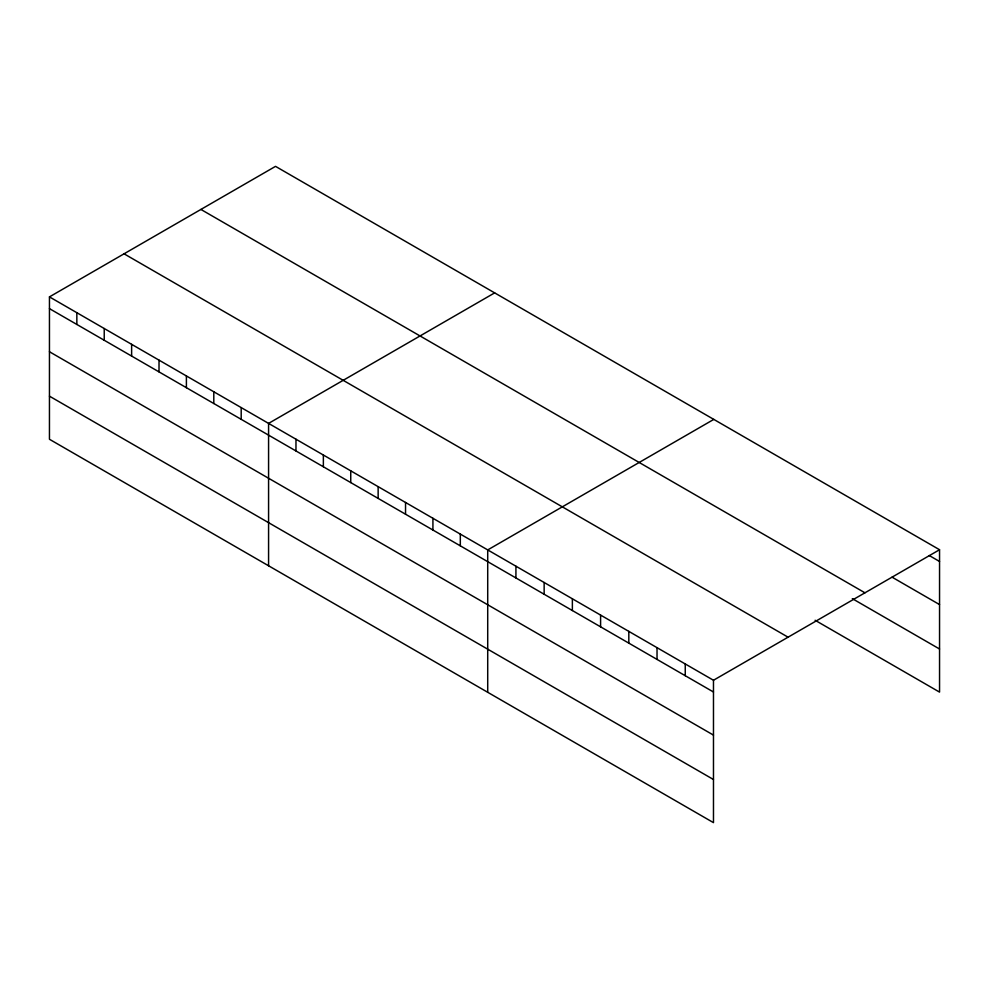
<?xml version="1.0" encoding="UTF-8"?>
<svg xmlns="http://www.w3.org/2000/svg" width="989" height="989" viewBox="0 0 989 989"><rect width="100%" height="100%" fill="white"/><g stroke="black" fill="none" stroke-linecap="round" stroke-linejoin="round"><path stroke-width="1.48" d="M49.45 296.885L713.477 680.259L713.477 822.638L49.45 439.264L49.45 296.885L275.523 166.362L939.55 549.736L939.55 692.115L815.121 620.276M494.648 292.88L268.575 423.403L268.575 565.77M713.786 419.398L487.713 549.921L487.713 692.288M713.477 680.259L939.55 549.736M929.289 555.546L939.55 561.48M892.09 577.18L939.55 604.588M200.915 209.445L864.942 592.807M852.32 598.642L939.55 649.007M124.058 253.814L788.085 637.188M49.45 308.63L713.477 692.003M49.45 351.738L713.477 735.111M49.45 396.156L713.477 779.517M685.253 663.965L685.253 675.71M657.03 647.671L657.03 659.416M628.819 631.378L628.819 643.122M600.595 615.084L600.595 626.828M572.371 598.79L572.371 610.534M544.148 582.509L544.148 594.241M515.924 566.215L515.924 577.947M460.318 534.097L460.318 545.841M432.922 518.285L432.922 530.03M405.539 502.474L405.539 514.206M378.144 486.662L378.144 498.394M350.749 470.851L350.749 482.583M323.366 455.027L323.366 466.771M295.971 439.215L295.971 450.959M241.192 407.592L241.192 419.324M213.797 391.78L213.797 403.512M186.402 375.956L186.402 387.7M159.019 360.144L159.019 371.889M131.624 344.333L131.624 356.065M104.228 328.521L104.228 340.253M76.845 312.709L76.845 324.441"/></g></svg>
